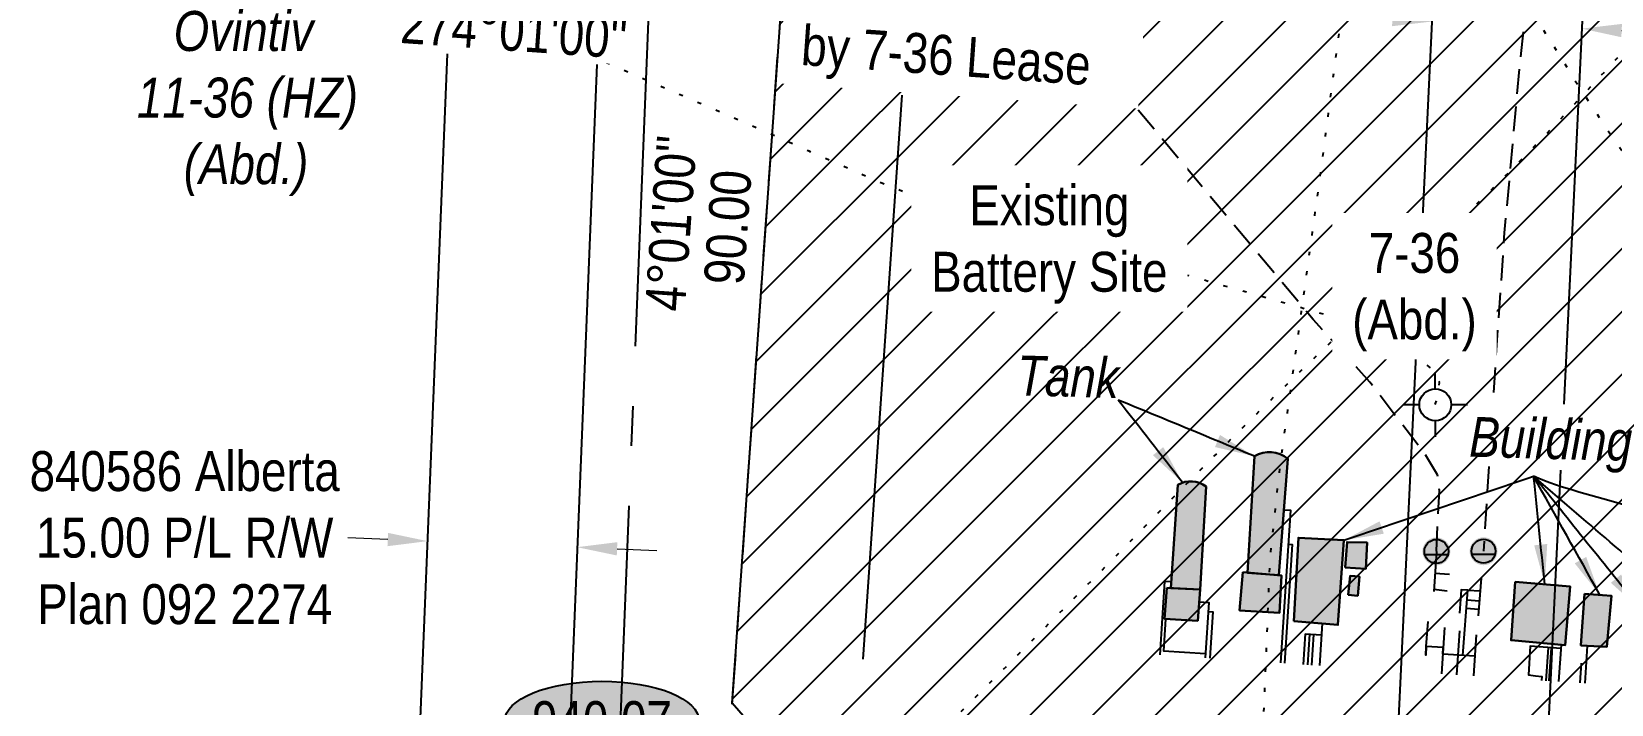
# Model space of a CAD drawing. Extents: x 301555 to 305504, y 5808283 to 5811840.
# Drawn here: x 303619.3 to 304015, y 5808573.8 to 5808742.4 of the extents above; entities that cross this region are included whole.
import ezdxf
from ezdxf.enums import TextEntityAlignment as Align

# ---------------------------------------------------------------- set-up
doc = ezdxf.new("R2010")
doc.units = 0
doc.header["$LTSCALE"] = 5
doc.header["$PDMODE"] = 34
doc.header["$PDSIZE"] = 0.03
for name, pattern in [('foc-ACCESSROAD', [3.75, 2.5, -1.25]), ('foc-DOT', [1, 0.2, -0.8]), ('foc-QUARTERLINE', [33, 25, -3, 2, -3]), ('UG_PIPE', [1.875, 1.25, -0.625])]:
    doc.linetypes.add(name, pattern=pattern)
doc.layers.get('Defpoints').update_dxf_attribs({"color": 9})
for name, color, linetype in [('AS-DRILL', 8, 'foc-DOT'), ('AS-PIPE-UG', 44, 'UG_PIPE'), ('AS-SYMBOL', 7, 'Continuous'), ('C-RW', 13, 'Continuous'), ('C-WS', 13, 'foc-ACCESSROAD'), ('C-WS-S', 8, 'Continuous'), ('DRILL-T', 8, 'Continuous'), ('F-WS-S', 8, 'Continuous'), ('L-AREAREQUIRED', 7, 'Continuous'), ('L-BD', 7, 'Continuous'), ('L-MON-T', 1, 'Continuous'), ('L-QSEC', 8, 'foc-QUARTERLINE'), ('L-TITLEDB-T', 4, 'Continuous'), ('P-ELEVATION', 7, 'Continuous'), ('P-PROPOSED', 10, 'Continuous')]:
    doc.layers.add(name, color=color, linetype=linetype)
for name, color, linetype, true_color in [('AS-PIPE-AG', 7, 'Continuous', 0x7d00fa), ('AS-STRUCTURE-H', 7, 'Continuous', 0xa8a8a8), ('AS-STRUCTURE-T', 7, 'Continuous', 0x454545), ('P-PROPOSED-EXISTING-H', 7, 'Continuous', 0xffeebd)]:
    doc.layers.add(name, color=color, linetype=linetype, true_color=true_color)
doc.layers.add('AS-STRUCTURE', color=7, linetype='Continuous', lineweight=30, true_color=0x595959)
doc.layers.add('C-RW-T', color=13, linetype='Continuous', lineweight=9)
doc.styles.add('80', font='ARIALN.TTF', dxfattribs={"height": 10})
doc.styles.add('80CG', font='ARIALN.TTF', dxfattribs={"height": 10})
doc.styles.add('80L', font='ARIALN.TTF', dxfattribs={"height": 10})
doc.dimstyles.new('Compass 5 000', dxfattribs={"dimscale": 5, "dimtxt": 9, "dimasz": 2, "dimexe": 0.2, "dimexo": 0.0625, "dimgap": 0.5, "dimtad": 0, "dimtih": 1, "dimtoh": 1, "dimzin": 0, "dimdsep": 46, "dimtxsty": '80CG', "dimcen": 0.1, "dimse1": 1, "dimse2": 1, "dimclrd": 256, "dimclrt": 256, "dimaunit": 1, "dimadec": 4, "dimazin": 0, "dimtfac": 0.06, "dimtofl": 0, "dimtmove": 0, "dimatfit": 1, "dimfxl": 0.2, "dimtolj": 1, "dimtzin": 0, "dimlwd": -1, "dimarcsym": 0})

# ---------------------------------------------------------------- blocks, each defined once
blk = doc.blocks.new('GABD')
for p, q in [((0, 0.8077887898252811), (0, 1.615577579648743)), ((-0.8077887898243716, 0), (-1.615577579648743, 0)), ((1.615577579648743, 0), (0.8077887898243716, 0)), ((0, -0.8077887898252811), (0, -1.615577579648743))]:
    blk.add_line(p, q)
blk.add_circle((0, 0), 0.8)
blk = doc.blocks.new('RISER')
h = blk.add_hatch(color=255)
h.dxf.hatch_style = 1
edge = h.paths.add_edge_path()
edge.add_arc((0, 0), 0.7000000000000001, 0, 360)
blk.add_hatch(color=13).paths.add_polyline_path([(0.5809894393423747, -0.1498374831999172), (-0.5809055220925075, -0.1501624933266612, 0.7745966773228882)])
at = {"color": 13}
blk.add_line((-0.5809055220925075, -0.1501624933266612), (0.5809894393423747, -0.1498374831996898), dxfattribs=at)
blk.add_circle((0, 0), 0.6000000000000001, dxfattribs=at)
blk = doc.blocks.new('*D461')
at = {"layer": 'C-RW-T', "transparency": 16777216}
for p, q in [((303960.1626647802, 5808745.420470488), (303950.1741298197, 5808745.899186838)), ((304017.5967408035, 5808742.667851478), (304027.5852757641, 5808742.189135129))]:
    blk.add_line(p, q, dxfattribs=at)
for points in [[(303960.2424508384, 5808747.085226315), (303960.0828787219, 5808743.755714661), (303970.1511997406, 5808744.941754139)], [(304017.6765268618, 5808744.332607305), (304017.5169547452, 5808741.003095651), (304007.608205843, 5808743.146567828)]]:
    blk.add_solid(points, dxfattribs=at)
at = {"layer": 'Defpoints', "color": 0, "transparency": 16777216}
for p in [(304007.608205843, 5808743.146567828), (303968.6712721242, 5808714.062698621), (304006.1282782265, 5808712.26751231)]:
    blk.add_point(p, dxfattribs=at)
at = {"layer": 'C-RW-T', "transparency": 16777216, "insert": (304066.6712239223, 5808742.189135128), "char_height": 10, "attachment_point": 5, "style": '80CG'}
blk.add_mtext('\\A1;Parallax\\P15.00 P/L R/W\\PPlan 192 2005', dxfattribs=at)
blk = doc.blocks.new('*D468')
at = {"layer": 'C-RW-T', "transparency": 16777216}
for p, q in [((303708.5038775819, 5808615.150069593), (303698.5120687151, 5808615.554736823)), ((303765.9453948159, 5808612.823694061), (303775.9372036827, 5808612.41902683))]:
    blk.add_line(p, q, dxfattribs=at)
for points in [[(303708.5713221203, 5808616.81537107), (303708.4364330436, 5808613.484768114), (303718.4956864489, 5808614.745402363)], [(303766.0128393542, 5808614.488995538), (303765.8779502775, 5808611.158392582), (303755.9535859489, 5808613.228361291)]]:
    blk.add_solid(points, dxfattribs=at)
at = {"layer": 'Defpoints', "color": 0, "transparency": 16777216}
for p in [(303718.4956864489, 5808614.745402363), (303718.3271686432, 5808610.584458308), (303755.7850681433, 5808609.067417236)]:
    blk.add_point(p, dxfattribs=at)
at = {"layer": 'C-RW-T', "transparency": 16777216, "insert": (303657.6389445678, 5808615.554736823), "char_height": 10, "attachment_point": 5, "style": '80CG'}
blk.add_mtext('\\A1;840586 Alberta\\P15.00 P/L R/W\\PPlan 092 2274', dxfattribs=at)
blk = doc.blocks.new('we')
at = {"layer": 'P-ELEVATION'}
h = blk.add_hatch(color=111, dxfattribs=at)
h.dxf.hatch_style = 1
edge = h.paths.add_edge_path()
edge.add_ellipse((0, 0), major_axis=(-24.375, 0), ratio=0.4102564102564102, start_angle=0, end_angle=360)
at = {"layer": 'P-ELEVATION', "color": 7, "flags": 128}
blk.add_lwpolyline([(0, 0, 12.5, 0, 0), (-12.42052458118451, -6.430406050246802, 0, 0, 0)], format="xyseb", dxfattribs=at)
at = {"layer": 'P-ELEVATION', "color": 7}
blk.add_ellipse((0, 0), major_axis=(-24.375, 0), ratio=0.4102564102564102, dxfattribs=at)
at = {"layer": 'P-ELEVATION', "style": '80'}
blk.add_attdef('ELEVATION', text='', height=10, dxfattribs=at).set_placement((0, 0), align=Align.MIDDLE_CENTER)

msp = doc.modelspace()

# ---------------------------------------------------------------- hatches: boundary and pattern name
at = {"layer": 'AS-STRUCTURE-H'}
h = msp.add_hatch(color=256, dxfattribs=at)
h.dxf.hatch_style = 1
edge = h.paths.add_edge_path()
edge.add_line((303923.8600565079, 5808606.846056297), (303925.5963923152, 5808636.017388663))
edge.add_arc((303929.3299478003, 5808629.553159299), 7.464964690354714, 51.23976544376171, 120.0095113338605, ccw=False)
edge.add_line((303934.0034842756, 5808635.374134703), (303931.6874980301, 5808606.217766359))
edge.add_line((303931.6874980298, 5808606.217766359), (303923.8600565079, 5808606.846056296))
h = msp.add_hatch(color=256, dxfattribs=at)
h.dxf.hatch_style = 1
edge = h.paths.add_edge_path()
edge.add_line((303904.7017516289, 5808602.956266747), (303912.0402820738, 5808602.611918205))
edge.add_line((303912.0402820737, 5808602.611918205), (303913.4802277432, 5808628.395240025))
edge.add_arc((303909.6296610073, 5808623.530891849), 6.203929997591108, 51.6352341390035, 120.7407732269066)
edge.add_line((303906.4584931377, 5808628.863099806), (303904.7017516289, 5808602.956266747))
h = msp.add_hatch(color=256, dxfattribs=at)
h.dxf.hatch_style = 1
h.paths.add_polyline_path([(303935.5088431344, 5808594.668784196), (303946.5257502469, 5808593.778194783), (303948.0126993072, 5808614.965208366), (303936.6134310442, 5808615.612543593)])
h = msp.add_hatch(color=256, dxfattribs=at)
h.dxf.hatch_style = 1
h.paths.add_polyline_path([(303948.3733109013, 5808608.130548147), (303953.4740918911, 5808607.799172471), (303953.8311498506, 5808614.375590086), (303948.794676965, 5808614.52291923)])
h = msp.add_hatch(color=256, dxfattribs=at)
h.dxf.hatch_style = 1
h.paths.add_polyline_path([(303922.6803065556, 5808606.940751993), (303932.3658677133, 5808606.163315248), (303931.863999167, 5808596.752725281), (303921.9024390999, 5808597.379680908)])
h = msp.add_hatch(color=256, dxfattribs=at)
h.dxf.hatch_style = 1
h.paths.add_polyline_path([(303949.0668453566, 5808601.271935004), (303951.4857184885, 5808601.047795048), (303951.9022175581, 5808605.866888759), (303949.5474250027, 5808606.043006993)])
h = msp.add_hatch(color=256, dxfattribs=at)
h.dxf.hatch_style = 1
h.paths.add_polyline_path([(303990.8855663857, 5808604.564831033), (303989.8999923111, 5808589.917717536), (304003.4409831559, 5808588.675711461), (304004.7265102653, 5808603.365651526)])
h = msp.add_hatch(color=256, dxfattribs=at)
h.dxf.hatch_style = 1
h.paths.add_polyline_path([(303903.6211472431, 5808603.006972341), (303912.0402820737, 5808602.611918205), (303911.4078503813, 5808594.789965735), (303903.1000181456, 5808595.240817104)])
h = msp.add_hatch(color=256, dxfattribs=at)
h.dxf.hatch_style = 1
h.paths.add_polyline_path([(304008.3122257112, 5808601.534356879), (304007.3987772461, 5808588.609573555), (304013.8609291086, 5808588.234382178), (304015.0139352824, 5808601.044444483)])
at = {"layer": 'P-PROPOSED-EXISTING-H'}
h = msp.add_hatch(dxfattribs=at)
h.set_pattern_fill('ANSI31', color=256, scale=3.499769279999996, style=0)
h.set_pattern_definition([(45, (3998.266084374008, 389.9763777356275), (-7.857206124762436, 7.857206124762437), [])])
h.paths.add_polyline_path([(304419.1009713334, 5808896.093463109), (304408.421176004, 5808744.028080852), (304171.5203673166, 5808760.666004051), (304155.758124291, 5808536.233658976), (303806.3917737945, 5808560.770217284), (303794.7989903474, 5808574.114361066), (303809.6855532043, 5808786.07824252), (303775.4637036072, 5808788.481697832), (303781.5747962922, 5808940.867947377)])

# ---------------------------------------------------------------- linework, layer by layer
at = {"layer": 'AS-DRILL', "flags": 128}
for points in [[(303931.5797745718, 5808432.100042553), (303930.821596475, 5808468.35929116), (303929.9566774296, 5808492.339252071), (303928.902134742, 5808516.576861703), (303928.0171832468, 5808540.056987041), (303927.6278112028, 5808562.791890197), (303929.5413454128, 5808610.505156913), (303932.0889500862, 5808634.097917644), (303935.4546666122, 5808658.133165118), (303941.9797118296, 5808705.411416345), (303948.2317581991, 5808752.750739763), (303953.7575760424, 5808800.694736795), (303958.1560940607, 5808847.983111175), (303962.8144256631, 5808895.511385835), (303967.4829236893, 5808943.289295933), (303970.1704417045, 5808970.858368281)], [(303941.8638696554, 5808846.132022859), (303941.7360413745, 5808846.061970702), (303940.5807779334, 5808845.332846906), (303940.1961305587, 5808845.097955642), (303939.9621317209, 5808844.88208142), (303939.8811287484, 5808844.7352498), (303939.8540762082, 5808844.060831896), (303940.1387857011, 5808843.048408463), (303940.6144653171, 5808841.803342723), (303941.2275991812, 5808840.252601725), (303942.0050276096, 5808838.419890282), (303943.1197207131, 5808836.273488819), (303944.4975252501, 5808833.816093425), (303946.2119315416, 5808831.019974928), (303948.0619671784, 5808827.868413421), (303949.9503072831, 5808824.414875695), (303951.9612890886, 5808820.906299267), (303954.2850499467, 5808817.085015646), (303956.7957578296, 5808812.930733968), (303959.6130654905, 5808808.313912529), (303962.6161587606, 5808803.339358564), (303965.7262012344, 5808797.909994848), (303968.9510628127, 5808792.226263288), (303972.4448691972, 5808786.381107857), (303976.0563249107, 5808780.356372613), (303979.5779311592, 5808773.959901175), (303983.2633276097, 5808767.28148147), (303987.2146937326, 5808760.367413618), (303991.3866898254, 5808753.344258882), (303995.8065022507, 5808746.261325338), (304000.3232894458, 5808739.099046332), (304004.9798863661, 5808731.681120224), (304009.6415064441, 5808724.388294179), (304014.5519365747, 5808717.060431732), (304019.758162537, 5808709.620469199), (304025.0642162298, 5808702.176505736), (304030.4632553015, 5808694.5536753), (304035.9722620934, 5808686.551096446), (304041.5281030955, 5808678.47174123), (304047.1279384937, 5808670.240543976), (304052.941385783, 5808661.725124976), (304058.6471968543, 5808653.014382132), (304064.0730116586, 5808644.189292953), (304069.422848779, 5808635.34247207), (304074.7498727831, 5808626.546688602), (304080.0579043212, 5808617.901471839), (304085.4047560171, 5808608.979599676), (304090.6447934905, 5808599.88715142), (304095.862839818, 5808590.870488875), (304100.9669174348, 5808582.133500533), (304106.2577975562, 5808573.06380329), (304111.2640751298, 5808564.380861512), (304116.8337447977, 5808554.774569718), (304122.0806617518, 5808545.856724398), (304127.3777642673, 5808536.937148078), (304132.6716842925, 5808527.94224421), (304138.0134436714, 5808518.89558381), (304143.4353806011, 5808509.970732443), (304148.9603280876, 5808501.116933488), (304154.287123285, 5808492.32092338), (304159.3142990146, 5808483.537207128), (304164.1586510952, 5808474.560622937), (304168.7490045892, 5808465.493706618), (304173.2905531112, 5808456.454087454), (304177.9710873259, 5808447.133796991), (304182.8522788027, 5808437.83052419), (304187.9872815191, 5808428.616761055), (304193.177304361, 5808419.526094056), (304198.4483486541, 5808410.582540755), (304203.7992189942, 5808401.760532445), (304209.1541094654, 5808393.038605214), (304209.6915062914, 5808392.180980848)], [(304124.6882506167, 5808843.533411804), (304124.7632431316, 5808843.530404797), (304125.0710577698, 5808843.718262657), (304125.2048819328, 5808843.93787849), (304125.1620795263, 5808844.115013755), (304125.0479350978, 5808844.394692199), (304124.8991233469, 5808844.425719018), (304124.8911087208, 5808844.225839959), (304125.0019033789, 5808843.871116268), (304124.9938887529, 5808843.671237209), (304124.9150645566, 5808843.574436861), (304124.6372523807, 5808843.510396832), (304124.3856109841, 5808843.470367292), (304124.4194562931, 5808843.694270453), (304124.4254644815, 5808843.84411024), (304124.6553265542, 5808844.585575337), (304124.8413222183, 5808844.853218944), (304125.0499799824, 5808845.070112581), (304125.2589778455, 5808845.286992607), (304125.3949896391, 5808845.556918884), (304125.4219824326, 5808845.60567781), (304125.138173279, 5808845.392075979), (304124.5175279604, 5808844.891262103), (304123.6130845243, 5808844.177124466), (304122.4539898934, 5808843.347898487), (304121.0638981648, 5808842.377575902), (304119.5969884283, 5808841.360492416), (304118.0010890774, 5808840.24862033), (304116.2723571601, 5808838.941874315), (304114.385443782, 5808837.440992462), (304112.439868079, 5808835.717481264), (304109.6157972644, 5808832.678191859), (304106.6197016682, 5808829.095319415), (304103.256764523, 5808825.101418394), (304099.3573810158, 5808820.829146317), (304095.0761897169, 5808816.397045086), (304090.4901781721, 5808811.851869135), (304085.6515288665, 5808807.241924423), (304080.5938547516, 5808802.165183972), (304075.2125104304, 5808796.501101936), (304069.4691658901, 5808790.551098841), (304063.3883469655, 5808784.289688597), (304057.1503426537, 5808777.859165461), (304050.7606794278, 5808771.384607362), (304044.0652097162, 5808764.772513793), (304037.0257098211, 5808757.698361388), (304029.7895279737, 5808750.08189707), (304022.1554965767, 5808741.905850662), (304013.9949627104, 5808733.075421476), (304005.2605876143, 5808723.667410183), (303995.9337319323, 5808713.832924658), (303986.0233912366, 5808703.796308841), (303977.7492442352, 5808695.784597402)], [(303846.8297415762, 5808698.886053754), (303844.2924346546, 5808699.684918308), (303831.0410383428, 5808704.920306076), (303814.0527335453, 5808712.43239013), (303804.6623928039, 5808716.612409714), (303801.8586195793, 5808717.825869948), (303658.1104539955, 5808780.323009628)], [(303947.6021614129, 5808669.980361841), (303944.4327661158, 5808671.147775505), (303930.0123353712, 5808675.304198061), (303908.9137645328, 5808681.282338274)], [(303948.3526309792, 5808668.010084117), (303940.3210405592, 5808660.391050569), (303927.8783506297, 5808648.354364054), (303915.5016203827, 5808636.090060771), (303903.346836747, 5808623.74168558), (303891.1618429254, 5808611.269233424), (303878.7230113089, 5808598.707013763), (303866.1303330024, 5808586.051015947), (303853.4617903474, 5808573.37273465), (303840.5134166919, 5808560.58094885), (303827.4861772489, 5808547.692099595), (303814.5857282666, 5808534.848016885), (303801.8900763388, 5808522.120750249), (303789.4933956186, 5808509.356996536), (303777.2214997609, 5808496.587968509), (303765.0015722701, 5808483.866707317), (303752.9294431022, 5808471.089684905), (303740.9524442452, 5808458.18383455), (303728.976243756, 5808445.302743771), (303726.5521602944, 5808442.725258094)], [(303970.9152448428, 5808648.942824074), (303971.0022583789, 5808649.239495653), (303971.7228877342, 5808651.612720143), (303971.9401113598, 5808654.531557685), (303969.7811005643, 5808658.095906904), (303965.6376045668, 5808661.481366186)]]:
    msp.add_lwpolyline(points, dxfattribs=at)
at = {"layer": 'AS-PIPE-AG'}
for p, q in [((303978.8434005484, 5808600.075652132), (303981.9754981512, 5808599.816661212)), ((303978.684849451, 5808597.928250014), (303981.7980601401, 5808597.670820845)), ((303938.3413033302, 5808591.532027803), (303937.8277511303, 5808583.850007295)), ((303938.3413033302, 5808591.532027803), (303942.4076490326, 5808591.260187762)), ((303939.3944473379, 5808591.461623876), (303938.8808951378, 5808583.779603366)), ((303940.4415366661, 5808591.39162471), (303939.9279844668, 5808583.709604194))]:
    msp.add_line(p, q, dxfattribs=at)
at = {"layer": 'AS-PIPE-AG', "flags": 128}
for points in [[(303932.987077396, 5808622.578405273), (303934.6686883707, 5808622.480932178), (303932.1117105876, 5808584.232131397)], [(303934.0990492936, 5808613.959930659), (303935.0960457665, 5808613.886363846), (303933.1091673737, 5808584.165450227)], [(303971.182867316, 5808612.181004054), (303970.506890112, 5808602.099986579)], [(303904.8103101166, 5808604.557189026), (303903.092165785, 5808604.609618033), (303901.8996099652, 5808586.251846225)], [(303970.8156512328, 5808606.704618567), (303974.456803689, 5808606.438604709)], [(303982.4407499677, 5808605.443167728), (303981.6634747843, 5808596.04321757)], [(303911.7909436436, 5808599.528085801), (303914.168810144, 5808599.345229611), (303913.2428082292, 5808585.493539937)], [(303970.5493376737, 5808602.733017701), (303973.9092808167, 5808602.256331172)], [(303979.0214136934, 5808602.486646494), (303977.3844881152, 5808602.530248317), (303976.9946577529, 5808596.71028189)], [(303977.8139994182, 5808586.133533825), (303979.0214136934, 5808602.486646494), (303982.1793524648, 5808602.281966193)], [(303903.3088544798, 5808595.229483925), (303902.7873594071, 5808587.274482521), (303913.3148182865, 5808586.570709385)], [(303914.019152646, 5808597.106563377), (303915.1738304934, 5808597.019192784), (303914.3981635283, 5808585.416303067)], [(303942.5972111878, 5808594.095771691), (303941.8940968333, 5808583.578167247)], [(303980.8236516918, 5808585.932334994), (303972.8099882086, 5808586.468057916), (303972.9210712083, 5808588.129703768), (303968.6596420459, 5808588.323118533), (303968.5238307084, 5808586.141253782), (303968.6596420459, 5808588.323118533), (303969.1310414711, 5808594.637595476)], [(303973.2527469302, 5808593.091107306), (303972.4801042272, 5808581.533456312)], [(303976.950533464, 5808592.2665756), (303976.2163142587, 5808581.283686232)], [(303981.1782885755, 5808591.2372053), (303980.4937677104, 5808580.997733381)], [(304002.3673740081, 5808587.847057874), (303994.6671430026, 5808588.400021009), (303994.2526839822, 5808581.220066028), (303996.0338641892, 5808580.963800049)], [(303999.195536879, 5808588.074831431), (303998.6413215699, 5808579.784547839)], [(303999.9331403956, 5808588.021863208), (303999.3791685769, 5808579.735221896)], [(304002.4289758322, 5808588.76853474), (304001.8142057546, 5808579.572436768)], [(304008.9760343418, 5808588.517998291), (304008.3488092491, 5808579.135590753)], [(304007.4589916001, 5808584.156189851), (304007.1288108572, 5808579.217149096)], [(303996.0338641892, 5808580.963800049), (303997.6315976698, 5808580.826909954), (303997.5426249923, 5808579.857997011)]]:
    msp.add_lwpolyline(points, dxfattribs=at)
at = {"layer": 'AS-PIPE-UG', "flags": 128}
for points in [[(303755.5903673161, 5808905.678504053), (303754.8203673161, 5808891.511004053), (303755.3953673166, 5808884.936004052), (303757.1328673166, 5808880.016004044), (303766.222867316, 5808872.023504045), (303775.0353673166, 5808868.031004043), (303790.9203673161, 5808862.016004053), (303814.1053673163, 5808852.853504051), (303836.1503673161, 5808844.146004043), (303860.0953673162, 5808833.09600405), (303914.9953673166, 5808807.158504051), (303952.3403673163, 5808788.066004055), (303963.1603673162, 5808781.996004045), (303984.1528673167, 5808770.263504053), (303987.9653673162, 5808766.026004053), (303993.1553673166, 5808752.836004045), (303993.7253673167, 5808749.653504053), (303992.2078673162, 5808735.856004055), (303988.1828673161, 5808691.996004053), (303985.3328673162, 5808650.006004053), (303985.3153673162, 5808650.013504051), (303985.2550545806, 5808649.022408462)], [(303971.1853673162, 5808612.211004052), (303971.9403673161, 5808627.418504045), (303971.4828673163, 5808631.378504051), (303968.4578673166, 5808636.396004044), (303954.5303673162, 5808654.568504053), (303940.285367316, 5808670.306004046), (303914.4453673162, 5808701.201004044), (303894.8928673162, 5808724.653504055), (303891.4178673162, 5808729.643504044), (303888.2178673166, 5808734.836004044), (303888.0428673166, 5808737.711004047), (303888.7250327873, 5808741.959853946)], [(303984.3057418533, 5808633.422723889), (303983.0153673161, 5808612.218504045)]]:
    msp.add_lwpolyline(points, dxfattribs=at)
at = {"layer": 'AS-STRUCTURE', "flags": 128}
for points in [[(303923.8600565079, 5808606.846056297), (303925.5963923152, 5808636.017388663, -0.3094070576050758), (303934.0034842756, 5808635.374134703), (303931.6874980298, 5808606.217766359)], [(303904.7017516289, 5808602.956266747), (303912.0402820737, 5808602.611918205), (303913.4802277436, 5808628.395240025, 0.311013226191901), (303906.4584931377, 5808628.863099806)]]:
    msp.add_lwpolyline(points, format="xyb", close=True, dxfattribs=at)
for points in [[(303935.5088431344, 5808594.668784196), (303946.5257502469, 5808593.778194783), (303948.0126993072, 5808614.965208366), (303936.6134310442, 5808615.612543593)], [(303948.3733109013, 5808608.130548147), (303953.4740918911, 5808607.799172471), (303953.8311498506, 5808614.375590086), (303948.794676965, 5808614.52291923)], [(303922.6803065556, 5808606.940751993), (303932.3658677133, 5808606.163315248), (303931.863999167, 5808596.752725281), (303921.9024390999, 5808597.379680908)], [(303949.0668453566, 5808601.271935004), (303951.4857184885, 5808601.047795048), (303951.9022175581, 5808605.866888759), (303949.5474250027, 5808606.043006993)], [(303990.8855663857, 5808604.564831033), (303989.8999923111, 5808589.917717536), (304003.4409831559, 5808588.675711461), (304004.7265102653, 5808603.365651526)], [(303903.6211472431, 5808603.006972341), (303912.0402820737, 5808602.611918205), (303911.4078503813, 5808594.789965735), (303903.1000181456, 5808595.240817104)], [(304008.3122257112, 5808601.534356879), (304007.3987772461, 5808588.609573555), (304013.8609291086, 5808588.234382178), (304015.0139352824, 5808601.044444483)]]:
    msp.add_lwpolyline(points, close=True, dxfattribs=at)
at = {"layer": 'C-RW', "flags": 128}
for points in [[(303823.2858039803, 5808832.219101707), (303751.1576287748, 5808929.918392477), (303782.6483469469, 5808950.401266846), (303879.6616122465, 5808819.015569512), (304010.7981222732, 5808809.704963082), (304003.0971567339, 5808649.022412862)], [(303967.7987210622, 5808695.856704949), (303971.5778080869, 5808774.708290195), (303859.9566227818, 5808782.547624802), (303850.252636607, 5808795.691899757)], [(303711.5379288851, 5808442.948482501), (303723.4392530659, 5808736.809085974)], [(303760.848153882, 5808734.164207066), (303749.000271899, 5808441.431261458)], [(303942.7338431287, 5808425.362914244), (303956.5107486704, 5808460.330369771), (303966.1424850199, 5808661.298930387)], [(304002.3048268624, 5808632.49025417), (303993.6712047565, 5808452.347594051), (303977.6235292617, 5808411.616649233)]]:
    msp.add_lwpolyline(points, dxfattribs=at)
at = {"layer": 'C-WS', "flags": 128}
msp.add_lwpolyline([(304171.5203673166, 5808760.666004051), (304155.758124291, 5808536.233658976), (303793.9233101793, 5808561.645897452), (303809.6855532043, 5808786.07824252)], close=True, dxfattribs=at)
at = {"layer": 'L-QSEC'}
msp.add_line((303775.4637036072, 5808788.481697832), (303761.5698030018, 5808440.922196752), dxfattribs=at)

# ---------------------------------------------------------------- block references
at = {"layer": 'AS-SYMBOL', "xscale": 4.999670399999993, "yscale": 4.999670399999993, "zscale": 4.999670399999993}
for p in [(303971.182867316, 5808612.181004054), (303983.0028673161, 5808612.213504046)]:
    msp.add_blockref('RISER', p, dxfattribs=at)
at = {"layer": 'F-WS-S', "xscale": 4.999670399999993, "yscale": 4.999670399999993, "zscale": 4.999670399999993}
msp.add_blockref('GABD', (303970.9132733172, 5808648.917919395), dxfattribs=at)
at = {"layer": 'L-AREAREQUIRED', "color": 5, "xscale": 0.99993408, "yscale": 0.99993408, "zscale": 0.99993408}
msp.add_blockref('we', (303762.1650530608, 5808569.65608967), dxfattribs=at).add_auto_attribs({'ELEVATION': '940.07'})

# ---------------------------------------------------------------- texts
at = {"layer": 'AS-STRUCTURE-T', "char_height": 9.99934080000004, "attachment_point": 1, "rotation": 358.4031673961794, "style": '80L'}
for s, width, insert in [('\\pi0.76364;{\\fArial Narrow|b0|i1|c0|p34;Tank}', 26.17776261937258, (303865.5421160155, 5808661.317338806)), ('\\pi0.3003;{\\fArial Narrow|b0|i1|c0|p34;Building}', 40.82987721691699, (303979.3167272615, 5808645.921446546))]:
    msp.add_mtext_dynamic_manual_height_columns(s, width=width, gutter_width=50.00000000000018, heights=[0], dxfattribs=dict(at, insert=insert))
at = {"layer": 'L-BD', "style": '80L'}
for s, p in [("4°01'00''", (303779.4388223405, 5808694.384488453)), ('90.00', (303793.6528708612, 5808693.386213071))]:
    msp.add_text(s, height=9.999340799999983, rotation=85.98260000000195, dxfattribs=at).set_placement(p, align=Align.MIDDLE)

# ---------------------------------------------------------------- dimensions: what is measured, and where the dimension line sits
at = {"layer": 'C-RW-T'}
dim = msp.add_linear_dim(base=(304007.608205843, 5808743.146567828), p1=(303968.671272124, 5808714.06269862), p2=(304006.1282782265, 5808712.267512309), angle=357.25610865084474, text='Parallax\\P15.00 P/L R/W\\PPlan 192 2005', dimstyle='Compass 5 000', dxfattribs=at)
dim.commit()
dim.dimension.update_dxf_attribs({"geometry": '*D461', "text_midpoint": (304066.6712239223, 5808742.189135128), "dimtype": 161})
dim = msp.add_aligned_dim(p1=(303755.7850681432, 5808609.067417235), p2=(303718.3271686431, 5808610.584458307), distance=-4.164355134479874, text='840586 Alberta\\P15.00 P/L R/W\\PPlan 092 2274', dimstyle='Compass 5 000', dxfattribs=at)
dim.commit()
dim.dimension.update_dxf_attribs({"geometry": '*D468', "text_midpoint": (303657.6389445678, 5808615.554736823)})

# ---------------------------------------------------------------- leaders
at = {"layer": 'AS-STRUCTURE-T', "path_type": 1}
for points in [[(303907.6153888067, 5808629.398724065), (303891.4929233479, 5808650.102018064)], [(303925.5963923152, 5808636.017388663), (303891.4929233479, 5808650.102018064)], [(303948.0126993072, 5808614.965208366), (303995.5506981667, 5808631.000603525)], [(303998.3428661489, 5808603.918730511), (303995.5506981667, 5808631.000603525)], [(304012.1462457841, 5808601.254080048), (303995.5506981667, 5808631.000603525)], [(304022.4275562037, 5808597.544535564), (303995.5506981667, 5808631.000603525)], [(304033.8568329315, 5808598.049115569), (303995.5506981667, 5808631.000603525)], [(304044.9598086446, 5808592.429379951), (304037.5643426026, 5808612.083504401), (303995.5506981667, 5808631.000603525)]]:
    msp.add_leader(points, dimstyle='Compass 5 000', override={"dimgap": 0.5, "dimtad": 0}, dxfattribs=at)

# ---------------------------------------------------------------- next in the draw order: texts
at = {"layer": 'DRILL-T', "insert": (303644.7868265939, 5808747.556904424), "char_height": 10.00455717583917, "attachment_point": 1, "style": '80L', "bg_fill": 2}
msp.add_mtext_dynamic_manual_height_columns('\\pi10.077;{\\fArial Narrow|b0|i1|c0|p34;Ovintiv\\P\\pi0.8844;11-36 (HZ)\\P\\pi12.616;(Abd.)}', width=54.80797660465856, gutter_width=50, heights=[0], dxfattribs=at)
at = {"layer": 'L-BD', "insert": (303740.5035793361, 5808747.5623954), "char_height": 9.999340799999983, "width": 57.34565909213146, "attachment_point": 2, "rotation": 355.9826, "style": '80L', "bg_fill": 3, "box_fill_scale": 1.15, "bg_fill_color": 256, "bg_fill_true_color": 256, "bg_fill_transparency": 0}
msp.add_mtext("274°01'00''", dxfattribs=at)
at = {"layer": 'L-MON-T', "insert": (303814.8750169784, 5808777.293752269), "char_height": 9.998536453026038, "attachment_point": 1, "rotation": 355.9825, "style": '80L', "bg_fill": 2}
msp.add_mtext_dynamic_manual_height_columns('Fd. No Mk.\\PRe-est. Position\\Pby 7-36 Lease', width=80.16139154160982, gutter_width=50, heights=[0], dxfattribs=at)

# ---------------------------------------------------------------- next in the draw order: linework, layer by layer
at = {"layer": 'AS-PIPE-AG', "flags": 128}
msp.add_lwpolyline([(303827.6198845026, 5808585.204538239), (303837.3886478586, 5808726.438635314)], dxfattribs=at)
at = {"layer": 'P-PROPOSED', "flags": 128}
msp.add_lwpolyline([(304419.1009713334, 5808896.093463109), (304408.421176004, 5808744.028080852), (304171.5203673166, 5808760.666004051), (304155.758124291, 5808536.233658976), (303806.3917737945, 5808560.770217284), (303794.7989903474, 5808574.114361066), (303809.6855532043, 5808786.07824252), (303775.4637036072, 5808788.481697832), (303781.5747962922, 5808940.867947377)], close=True, dxfattribs=at)

# ---------------------------------------------------------------- next in the draw order: texts
at = {"layer": 'C-WS-S', "insert": (303965.699201669, 5808677.107723804), "char_height": 9.999999999999982, "attachment_point": 5, "style": '80CG', "bg_fill": 2}
msp.add_mtext('\\A1;7-36\\P(Abd.)', dxfattribs=at)
at = {"layer": 'L-TITLEDB-T', "insert": (303874.2269014423, 5808689.060149806), "char_height": 9.999999999999982, "attachment_point": 5, "style": '80CG', "bg_fill": 2}
msp.add_mtext('\\A1;Existing\\PBattery Site', dxfattribs=at)

doc.saveas('drawing.dxf')
